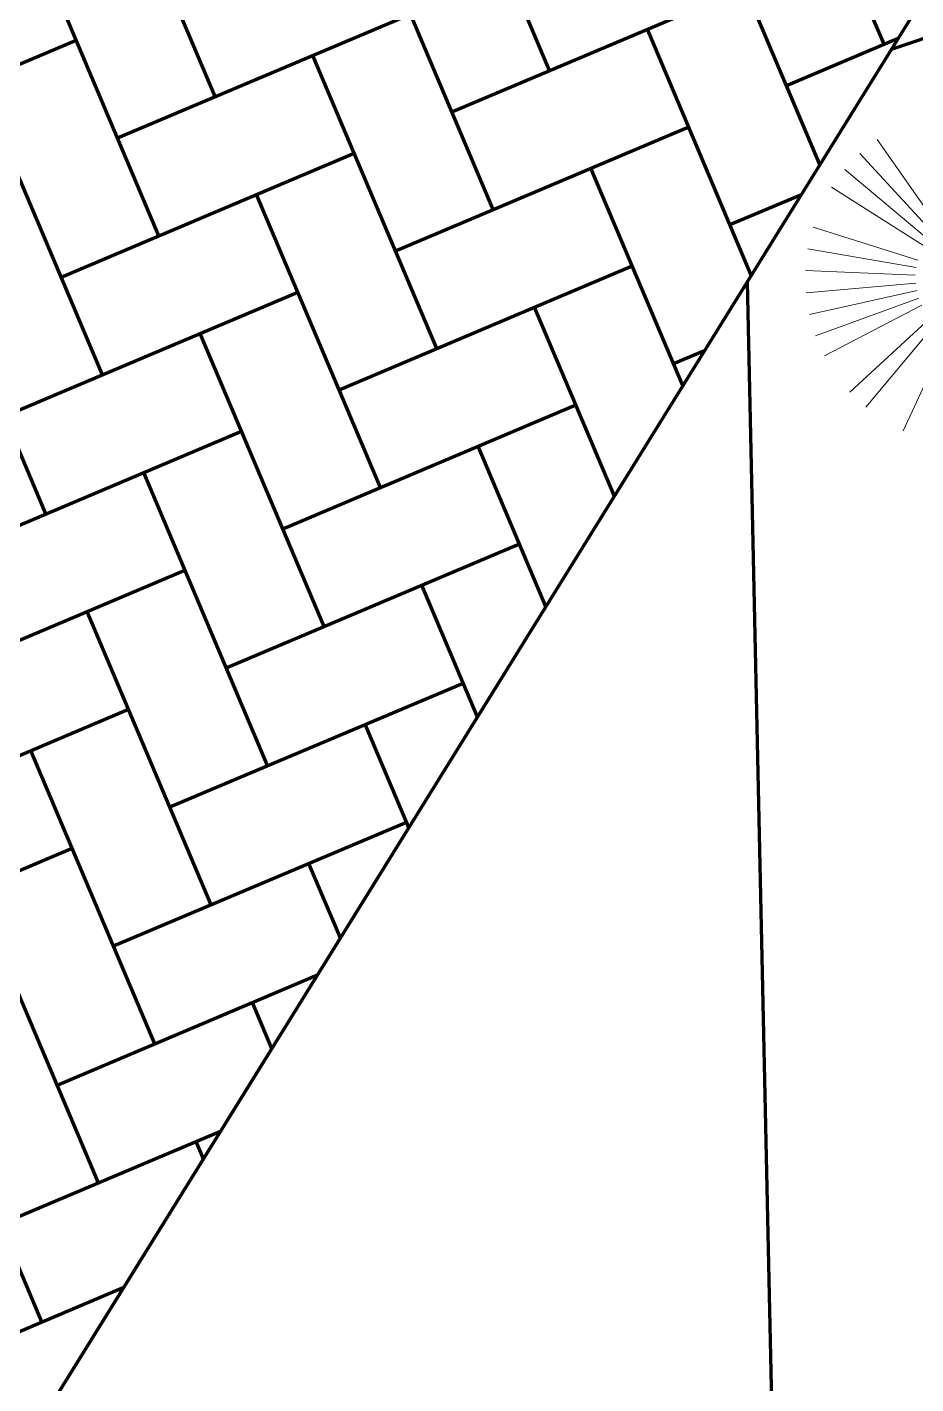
# Model space of a CAD drawing. Header units: millimetres. Extents: x 111 to 1506, y 14 to 566.
# Drawn here: x 221.137 to 222.678, y 166.22 to 168.573 of the extents above; entities that cross this region are included whole.
import ezdxf

# ---------------------------------------------------------------- set-up
doc = ezdxf.new("R2010")
doc.units = ezdxf.units.MM
doc.layers.add('G', color=254, linetype='Continuous', lineweight=5)
doc.layers.add('PALMERAS114', color=114, linetype='Continuous', lineweight=5)
doc.styles.add('ATTR', font='romans.shx', dxfattribs={"width": 0.8, "height": 2.52})

# ---------------------------------------------------------------- blocks, each defined once
blk = doc.blocks.new('EVG7')
for p, q in [((-3.91, 19.67), (-9.01, 58.4)), ((1.55, 19.67), (6.65, 58.4)), ((-9.21, 18.3), (-24.14, 54.35)), ((-6.59, 19.1), (-16.71, 56.87)), ((4.23, 19.1), (14.35, 56.87)), ((6.85, 18.3), (21.78, 54.35)), ((-11.62, 16.99), (-31.18, 50.87)), ((9.26, 16.99), (28.82, 50.87)), ((-13.82, 15.38), (-37.7, 46.51)), ((-16, 13.74), (-43.6, 41.34)), ((-17.84, 11.7), (-48.78, 35.44)), ((15.48, 11.7), (46.42, 35.44)), ((17.04, 9.43), (50.78, 28.91)), ((-20.59, 6.96), (-56.61, 21.87)), ((18.24, 6.96), (54.25, 21.87)), ((-21.61, 4.39), (-59.13, 14.44)), ((19.8, 1.68), (58.31, 6.74)), ((-22.19, -1.09), (-61.18, -1.09)), ((-22.16, -3.85), (-60.66, -8.92)), ((19.8, -3.85), (58.31, -8.92)), ((19.83, -1.09), (58.82, -1.09)), ((-20.59, -9.13), (-56.61, -24.05)), ((19.25, -6.56), (56.78, -16.62)), ((-19.4, -11.61), (-53.14, -31.09)), ((-17.84, -13.87), (-48.78, -37.61)), ((15.48, -13.87), (46.42, -37.61)), ((-13.82, -17.56), (-37.7, -48.69)), ((-11.62, -19.17), (-31.18, -53.05)), ((9.26, -19.17), (28.82, -53.05)), ((11.46, -17.56), (35.35, -48.69)), ((13.64, -15.91), (41.25, -43.51)), ((-9.21, -20.47), (-24.14, -56.52)), ((-6.59, -21.27), (-16.71, -59.04)), ((-3.91, -21.84), (-9.01, -60.57)), ((-1.18, -22.12), (-1.18, -61.09)), ((4.23, -21.27), (14.35, -59.04)), ((6.85, -20.47), (21.78, -56.52))]:
    blk.add_line(p, q)
at = {"style": 'ATTR', "width": 0.8, "flags": 9}
blk.add_attdef('ESTCODE', (0, 0), '', height=0.7, dxfattribs=at)

msp = doc.modelspace()

# ---------------------------------------------------------------- linework, layer by layer
at = {"lineweight": 211, "ltscale": 1000}
msp.add_line((217.41941, 160.12171), (230.76998, 181.65183), dxfattribs=at)
at = {"lineweight": 100, "ltscale": 1000}
for p, q in [((217.41941, 160.12171), (230.76998, 181.65183)), ((225.63148, 169.54456), (222.63559, 168.53371)), ((222.38581, 168.1309), (222.60833, 157.88314))]:
    msp.add_line(p, q, dxfattribs=at)
msp.add_lwpolyline([(217.41941, 160.12171), (221.79096, 156.11646), (232.69441, 179.68346), (230.76998, 181.65183), (217.41941, 160.12171)], dxfattribs=at)
at = {"layer": 'G', "linetype": 'Continuous', "lineweight": 100, "ltscale": 1000}
for p, q in [((222.6234, 168.54306), (222.40847, 169.05149)), ((222.04332, 168.49761), (221.82839, 169.00605)), ((221.46324, 168.45216), (221.24831, 168.9606)), ((222.5119, 168.33424), (222.31063, 168.81037)), ((221.94548, 168.25648), (221.73055, 168.76492)), ((221.3654, 168.21104), (221.15047, 168.71948)), ((221.87384, 168.42596), (222.38228, 168.64089)), ((221.29376, 168.38052), (221.8022, 168.59544)), ((222.39312, 168.14268), (222.2128, 168.56925)), ((220.71367, 168.33507), (221.22211, 168.55)), ((222.45392, 168.47141), (222.64777, 168.55336)), ((221.84764, 168.01536), (221.63272, 168.5238)), ((221.26756, 167.96991), (221.05263, 168.47835)), ((221.776, 168.18484), (222.28444, 168.39977)), ((221.19592, 168.13939), (221.70436, 168.35432)), ((222.27433, 167.95112), (222.11496, 168.32813)), ((221.74981, 167.77424), (221.53488, 168.28268)), ((222.35608, 168.23029), (222.4799, 168.28263)), ((221.16972, 167.72879), (220.9548, 168.23723)), ((221.67816, 167.94372), (222.1866, 168.15865)), ((221.09808, 167.89827), (221.60652, 168.1132)), ((222.15554, 167.75955), (222.01712, 168.08701)), ((221.65197, 167.53312), (221.43704, 168.04156)), ((222.25824, 167.98917), (222.31202, 168.0119)), ((221.58033, 167.7026), (222.08877, 167.91753)), ((221.00024, 167.65715), (221.50868, 167.87208)), ((222.03676, 167.56799), (221.91929, 167.84588)), ((221.55413, 167.292), (221.3392, 167.80044)), ((221.48249, 167.46148), (221.99093, 167.6764)), ((220.90241, 167.41603), (221.41085, 167.63096)), ((221.91797, 167.37642), (221.82145, 167.60476)), ((221.45629, 167.05087), (221.24137, 167.55931)), ((221.38465, 167.22035), (221.89309, 167.43528)), ((220.80457, 167.17491), (221.31301, 167.38983)), ((221.79918, 167.18486), (221.72361, 167.36364)), ((221.35846, 166.80975), (221.14353, 167.31819)), ((221.28681, 166.97923), (221.79525, 167.19416)), ((220.70673, 166.93378), (221.21517, 167.14871)), ((221.6804, 166.9933), (221.62577, 167.12252)), ((221.26062, 166.56863), (221.04569, 167.07707)), ((221.18898, 166.73811), (221.64052, 166.92899)), ((221.56161, 166.80173), (221.52794, 166.88139)), ((221.16278, 166.32751), (220.94786, 166.83595)), ((221.09114, 166.49699), (221.47264, 166.65826)), ((221.44283, 166.61017), (221.4301, 166.64027)), ((220.9933, 166.25587), (221.30477, 166.38753))]:
    msp.add_line(p, q, dxfattribs=at)

# ---------------------------------------------------------------- block references
at = {"layer": 'PALMERAS114', "extrusion": (0, 0, -1), "xscale": -0.004880888891868356, "yscale": 0.004880888891718753, "zscale": -0.004880888891868356, "rotation": 294.9205878507973}
msp.add_blockref('EVG7', (-222.77725, 168.14548), dxfattribs=at)

doc.saveas('drawing.dxf')
